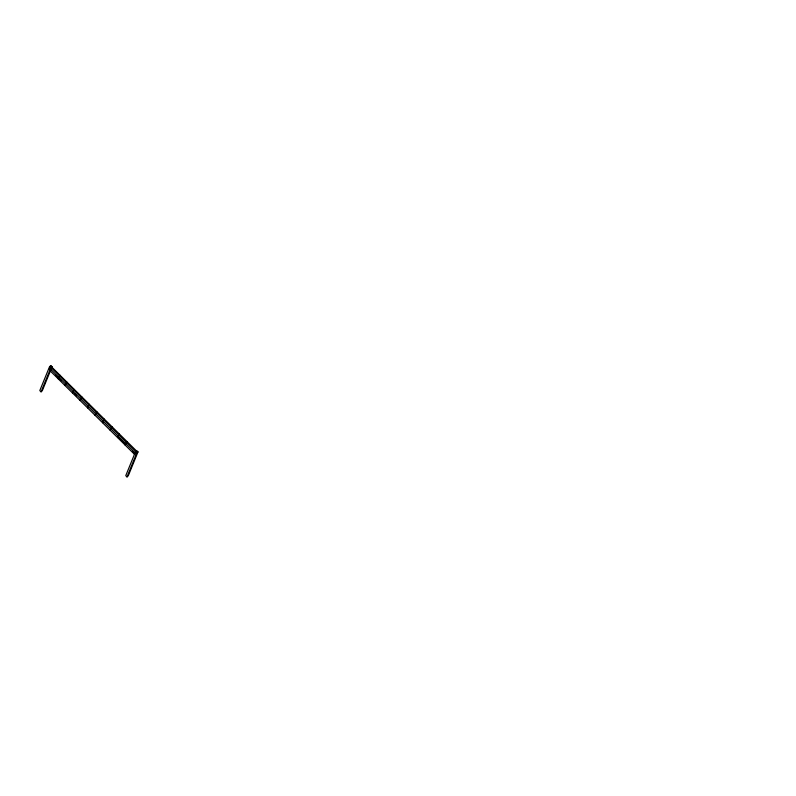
<?xml version="1.0" encoding="UTF-8"?>
<svg xmlns="http://www.w3.org/2000/svg" width="796" height="796" viewBox="0 0 796 796"><rect width="100%" height="100%" fill="white"/><g stroke="black" fill="none" stroke-linecap="round" stroke-linejoin="round"><path stroke-width="1.19" d="M49.561 366.677L39.8 390.597L41.054 391.831L42.297 390.717L52.058 366.797L50.805 365.563L49.561 366.677L50.815 367.911L41.054 391.831M49.412 368.976L50.805 365.563M134.624 454.446L49.909 370.608L51.123 367.633L135.827 451.471L135.23 452.954L50.516 369.125M95.022 415.253L96.853 411.721M110.057 430.129L111.898 426.606M117.579 437.571L119.41 434.049M135.519 451.75L125.758 475.67L127.012 476.913L128.256 475.799L138.016 451.879L136.763 450.635L135.519 451.75L136.773 452.994L127.012 476.913M50.815 367.911L52.058 366.797M49.909 370.608L51.75 367.075L136.454 450.914M59.959 375.205L58.118 378.727L58.745 378.17M66.784 381.961L64.954 385.483L65.571 384.926M74.307 389.403L72.466 392.925L73.093 392.368M81.819 396.846L79.988 400.368L80.605 399.811M89.341 404.288L87.5 407.811L88.127 407.254M104.376 419.164L102.545 422.696L103.162 422.139M126.932 441.491L125.091 445.014L125.718 444.457L118.196 437.014M136.773 452.994L138.016 451.879M55.461 374.926L61.302 380.707M74.764 394.02L76.436 395.682M132.643 451.312L135.24 453.889"/></g></svg>
